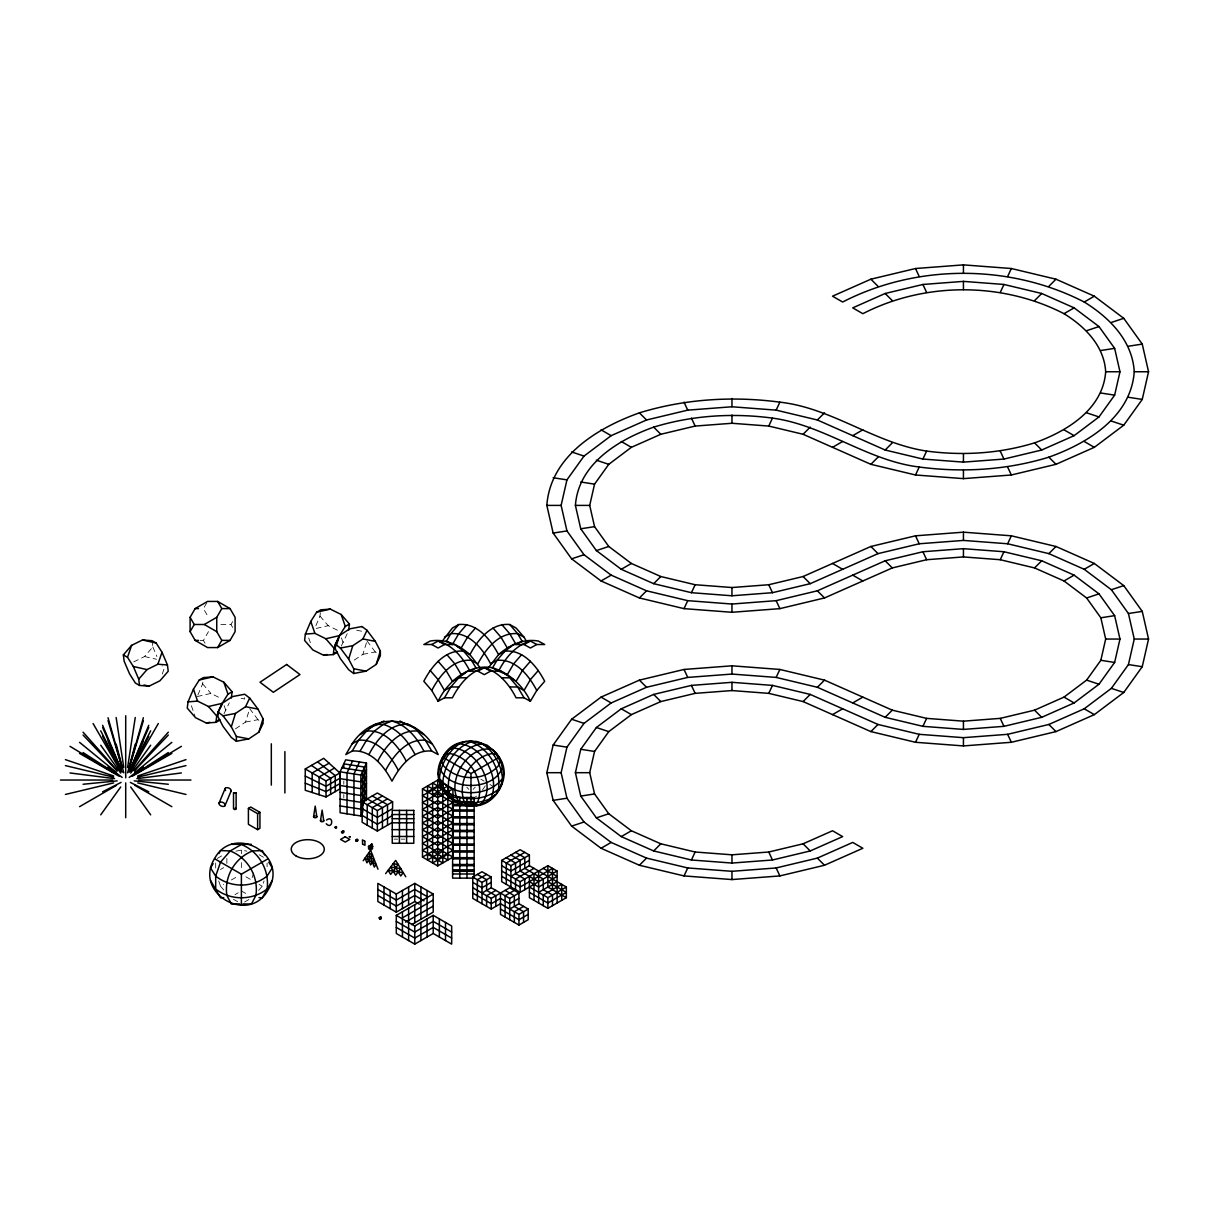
<?xml version="1.0" encoding="UTF-8"?>
<svg xmlns="http://www.w3.org/2000/svg" width="1209" height="1209" viewBox="0 0 1209 1209"><rect width="100%" height="100%" fill="white"/><g stroke="black" fill="none" stroke-linecap="round" stroke-linejoin="round"><path stroke-width="0.75" stroke-dasharray="5 3.75" d="M197.898 694.963L202.628 683.871L203.218 679.156M315.897 625.642L319.962 616.122L320.748 609.85M235.468 728.815L245.563 722.075L249.175 710.333M354.237 660.114L362.896 654.341L366.508 642.599M253.648 872.883L251.396 879.971L244.248 875.83M162.308 673.972L164.076 668.849L162.142 665.781M258.605 890.413L262.232 886.227L264.061 880.983M223.967 713.809L229.302 702.822M341.301 646.059L347.315 633.486M206.724 602.853L203.414 608.595L208.462 617.331M200.105 640.392L203.414 640.392L208.462 631.657M220.869 624.494L230.964 624.494L232.612 621.622M482.512 789.945L485.383 785.759M133.7 661.912L144.566 656.532L152.833 646.981L152.258 642.266M473.112 789.356L475.258 787.104M472.477 799.089L476.951 795.824M217.288 858.42L223.665 854.733M220.476 869.483L223.665 867.639M218.723 880.983L220.537 886.227L223.635 884.429M231.372 879.971L238.521 875.83M234.999 894.63L238.188 892.786M244.581 902.02L249.371 899.254M316.259 628.423L328.243 625.688L339.109 631.053M197.218 696.55L210.91 693.422L220.219 698.031M362.896 654.341L375.304 651.953L379.082 654.81M245.563 722.075L257.97 719.687L263.018 723.511M235.936 851.151L241.392 850.108L246.832 851.151M394.043 839.137L397.64 839.137M401.222 839.137L404.819 839.137M356.67 630.252L361.99 631.279L361.99 626.504M241.105 698.334L244.656 699.029L244.656 694.238M144.566 656.532L156.55 659.268M480.91 779.261L484.099 781.105M489.962 784.505L492.637 786.046M259.104 854.733L263.894 857.498M259.134 884.429L262.232 886.227M241.392 890.942L247.769 894.63M233.397 899.254L238.188 902.02M466.704 787.104L468.85 789.356M319.962 616.122L328.243 625.688M202.628 683.871L210.91 693.422M220.537 886.227L225.373 891.819M367.022 640.921L375.304 651.953M249.689 708.655L257.97 719.687M230.964 624.494L232.612 627.365M203.414 640.392L205.077 643.264M152.833 646.981L156.898 656.487M341.467 637.884L343.25 643.007M308.718 638.004L310.501 643.112M224.149 705.618L225.917 710.741M191.385 705.739L194.936 715.97M343.809 780.878L343.809 784.278M343.809 794.509L343.809 797.925M267.083 863.03L267.083 866.717M241.392 850.108L241.392 853.675M241.392 862.606L241.392 870.873M226.869 858.42L226.869 865.795M215.686 863.03L215.686 868.561"/><path stroke-width="1.5" d="M362.64 844.124L362.428 839.923L364.725 841.101M362.594 844.154L364.997 845.242L364.831 841.313M231.327 698.061L232.113 691.79L223.831 682.224L212.965 676.859L203.414 677.599L199.273 679.987L193.455 689.175L188.03 701.855L187.259 708.126L195.526 717.678L206.391 723.058L215.958 722.317L220.083 719.929L216.668 720.715M215.958 722.317L216.728 716.045L222.154 703.366L227.972 694.178L232.113 691.79M348.66 630.312L349.446 624.04L341.165 614.489L330.299 609.109L320.748 609.85L316.607 612.238L310.789 621.426L305.363 634.105L304.592 640.392L312.859 649.943L323.725 655.308L333.291 654.583L337.417 652.195L334.001 652.966M333.291 654.583L334.062 648.296L339.487 635.617L345.306 626.428L349.446 624.04M439.713 767.02C448.69 718.327 523.829 746.966 499.226 789.84C476.104 829.465 416.833 788.389 445.804 752.829L454.66 745.288L465.646 741.374L476.316 741.374L487.287 745.288L496.158 752.829L501.508 762.078L503.609 773.533L501.508 784.989L496.158 794.237L487.287 801.794L476.316 805.693M127.61 767.534L135.257 717.496M313.569 816.785L315.201 806.131L316.834 816.785M320.491 820.79L322.123 810.121L323.755 820.79M233.518 792.877L236.133 792.877L236.133 808.866L234.818 809.622L233.518 808.866L233.518 792.877L236.133 792.877M439.471 768.667L438.353 773.533L440.454 784.989L445.804 794.237L454.66 801.794L465.646 805.693M546.831 505.407C550.412 456.307 597.488 427.835 639.395 412.843C684.853 398.91 732.82 395.917 779.865 402.159C832.321 407.992 874.817 443.295 926.623 451.078C962.772 455.884 999.616 453.587 1034.556 442.872C1066.746 431.356 1102.94 409.473 1105.676 371.752C1104.149 345.819 1084.972 326.626 1064.011 313.69C1002.17 281.833 924.689 281.833 862.848 313.69L852.738 307.857L885.169 293.485L922.92 284.463L963.437 281.38L1003.954 284.463L1041.705 293.485L1074.121 307.857L1098.996 326.566L1114.638 348.358L1119.972 371.752L1114.638 395.147L1098.996 416.939L1074.121 435.663L1041.705 450.02L1003.954 459.057L963.437 462.125L922.92 459.057L885.169 450.02L817.36 419.991L776.163 410.138L731.959 406.768L687.74 410.138L646.543 419.991L611.165 435.663L584.007 456.08L566.945 479.867L561.127 505.407L566.945 530.932L584.007 554.719L611.165 575.136L646.543 590.808L687.74 600.661L731.959 604.032L776.163 600.661L817.36 590.808L885.169 560.78L922.92 551.742L963.437 548.674L1003.954 551.742L1041.705 560.78L1074.121 575.136L1098.996 593.861L1114.638 615.653L1119.972 639.047L1114.638 662.441L1098.996 684.234L1074.121 702.943L1041.705 717.315L1003.954 726.337L963.437 729.42L922.92 726.337L885.169 717.315L817.36 687.271L776.163 677.418L731.959 674.063L687.74 677.418L646.543 687.271L611.165 702.943L584.007 723.375L566.945 747.162L561.127 772.687L566.945 798.212L584.007 821.999L611.165 842.431L646.543 858.103L687.74 867.956L731.959 871.311L776.163 867.956L817.36 858.103L852.738 842.431L862.848 848.265L824.508 865.251L779.865 875.921L731.959 879.563L684.037 875.921L639.395 865.251L601.054 848.265L571.63 826.125L553.148 800.358L546.831 772.687L553.148 745.031L571.63 719.249L601.054 697.109L639.395 680.138L684.037 669.454L731.959 665.811L779.865 669.454L824.508 680.138L892.302 710.167L926.623 718.373L963.437 721.168L1000.251 718.373L1034.556 710.167L1064.011 697.109L1086.619 680.108L1100.84 660.295L1105.676 639.047L1100.84 617.784L1086.619 597.987L1064.011 580.97L1034.556 567.928L1000.251 559.722L963.437 556.926L926.623 559.722L892.302 567.928L824.508 597.956L779.865 608.641L731.959 612.283L684.037 608.641L639.395 597.956L601.054 580.97L571.63 558.845L553.148 533.063L546.831 505.407L561.127 505.407M575.408 505.407C578.431 463.893 618.252 439.804 653.676 427.14C692.122 415.352 732.684 412.813 772.46 418.102C824.523 425.13 866.944 460.644 919.218 467.022C962.636 472.779 1006.901 470.029 1048.853 457.168C1087.511 443.325 1130.959 417.06 1134.254 371.752C1132.425 340.621 1109.394 317.574 1084.231 302.023C1009.968 263.774 916.906 263.774 842.643 302.023L832.533 296.19L870.873 279.203L915.515 268.519L963.437 264.877L1011.344 268.519L1055.986 279.203L1094.326 296.19L1123.75 318.315L1142.248 344.097L1148.55 371.752L1142.248 399.423L1123.75 425.19L1094.326 447.33L1055.986 464.316L1011.344 474.986L963.437 478.628L915.515 474.986L870.873 464.316L803.078 434.273L768.773 426.067L731.959 423.271L695.13 426.067L660.824 434.273L631.37 447.33L608.762 464.332L594.556 484.144L589.705 505.407L594.556 526.656L608.762 546.468L631.37 563.47L660.824 576.527L695.13 584.733L731.959 587.529L768.773 584.733L803.078 576.527L870.873 546.483L915.515 535.814L963.437 532.172L1011.344 535.814L1055.986 546.483L1094.326 563.47L1123.75 585.609L1142.248 611.376L1148.55 639.047L1142.248 666.703L1123.75 692.485L1094.326 714.625L1055.986 731.596L1011.344 742.281L963.437 745.923L915.515 742.281L870.873 731.596L803.078 701.568L768.773 693.361L731.959 690.566L695.13 693.361L660.824 701.568L631.37 714.625L608.762 731.626L594.556 751.439L589.705 772.687L594.556 793.95L608.762 813.748L631.37 830.764L660.824 843.806L695.13 852.013L731.959 854.808L768.773 852.013L803.078 843.806L832.533 830.764L842.643 836.598L810.226 850.955L772.46 859.992L731.959 863.06L691.442 859.992L653.676 850.955L621.26 836.598L596.385 817.873L580.743 796.081L575.408 772.687L580.743 749.293L596.385 727.501L621.26 708.791L653.676 694.419L691.442 685.397L731.959 682.314L772.46 685.397L810.226 694.419L878.021 724.463L919.218 734.316L963.437 737.671L1007.641 734.316L1048.853 724.463L1084.231 708.791L1111.373 688.359L1128.435 664.572L1134.254 639.047L1128.435 613.522L1111.373 589.735L1084.231 569.303L1048.853 553.631L1007.641 543.778L963.437 540.423L919.218 543.778L878.021 553.631L810.226 583.675L772.46 592.697L731.959 595.78L691.442 592.697L653.676 583.675L621.26 569.303L596.385 550.594L580.743 528.786L575.408 505.407L589.705 505.407M127.61 772.853L135.257 744.124M129.227 767.579L143.357 717.753M129.227 768.153L143.357 720.624M221.111 706.721L222.154 703.366L232.234 696.641L244.656 694.238L249.689 698.061L257.97 709.094L263.018 718.735L263.018 723.511L258.877 732.155L248.782 738.88L236.375 741.268L231.327 737.46L223.06 726.413L218.013 716.786L218.013 712.01L222.154 703.366L208.462 706.494L197.581 701.114L188.03 701.855M236.375 741.268L236.375 736.493L231.327 726.851L235.468 713.431L245.563 706.706L249.689 698.061M258.877 732.155L263.018 718.735M336.374 645.682L339.487 635.617L349.567 628.892L361.99 626.504L367.022 630.312L375.304 641.344L380.351 650.986L380.351 655.762L376.211 664.406L366.115 671.131L353.708 673.519L348.66 669.71L340.394 658.678L335.346 649.037L335.346 644.261L339.487 635.617L325.795 638.745L314.914 633.365L305.363 634.105M353.708 673.519L353.708 668.743L348.66 659.101L352.801 645.682L362.896 638.957L367.022 630.312M376.211 664.406L380.351 650.986M139.519 685.427L138.733 679.156L133.322 666.476L127.504 657.288L131.63 645.334L142.511 639.969L152.062 640.71L156.203 643.097L162.021 652.286L167.446 664.965L168.217 671.237L159.951 680.788L149.07 686.168L139.519 685.427L135.378 683.04L129.559 673.851L124.134 661.172L123.363 654.9L131.63 645.334M138.733 679.156L147.014 669.605L157.88 664.225L162.021 652.286M218.995 803.229L225.191 788.389M224.965 805.738A3.264 1.98 22.6 0 0 221.64 802.081A3.264 1.98 22.6 0 0 219.645 804.922A3.264 1.98 22.6 0 0 224.965 805.738L231.161 790.882M130.315 769.09L148.767 725.294M444.126 758.028L449.31 749.565L453.904 748.159L459.45 743.807C482.844 746.301 500.496 776.888 490.96 798.393C478.522 804.257 463.425 804.257 451.002 798.393C441.466 776.888 459.118 746.301 482.512 743.807C493.801 751.65 501.357 764.723 502.491 778.415C488.632 797.426 453.33 797.426 439.471 778.415C440.288 766.959 445.955 756.305 453.904 748.159C477.207 750.23 497.806 785.518 480.91 804.287L470.981 806.146L461.052 804.287C443.235 785.291 467.278 743.641 492.637 749.565L499.226 757.227L502.566 766.763C495.025 791.683 446.937 791.683 439.396 766.763L442.736 757.227L445.592 754.582L449.31 753.434C471.011 757.015 485.308 781.785 477.555 802.353L474.699 804.998L467.248 804.998L464.392 802.353C456.654 781.785 470.951 757.015 492.637 753.434L496.37 754.582L500.088 761.035L499.226 764.829C485.277 781.83 456.685 781.83 442.736 764.829L441.874 761.035L444.126 758.028L470.981 773.533L497.836 758.028M502.566 780.319L499.226 789.84L496.37 792.5M214.522 858.677C193.123 893.103 249.13 925.444 268.247 889.688C289.646 855.262 233.639 822.921 214.522 858.677L241.392 874.183L268.247 858.677M130.315 769.529L148.767 727.486M129.227 772.234L143.357 741.011M341.951 767.821L362.745 771.04L362.745 811.964L360.887 815.969L340.092 812.75L340.092 771.826L345.668 759.826L366.463 763.045L366.463 800.554M352.605 760.899L347.028 772.899L347.028 813.823M359.526 761.972L353.965 773.972L353.965 814.896M360.887 815.969L360.887 775.045L366.463 763.045M366.463 769.861L360.887 781.86L340.092 778.656M366.463 776.677L360.887 788.691L340.092 785.472M366.463 783.492L360.887 795.507L340.092 792.288M366.463 790.323L360.887 802.323L340.092 799.104M366.463 797.139L360.887 809.153L340.092 805.935M684.037 608.641L687.74 600.661M691.442 592.697L695.13 584.733M768.773 426.067L772.46 418.102M776.163 410.138L779.865 402.159M684.037 875.921L687.74 867.956M691.442 859.992L695.13 852.013M768.773 693.361L772.46 685.397M776.163 677.418L779.865 669.454M915.515 474.986L919.218 467.022M922.92 459.057L926.623 451.078M1000.251 292.427L1003.954 284.463M1007.641 276.483L1011.344 268.519M915.515 742.281L919.218 734.316M922.92 726.337L926.623 718.373M1000.251 559.722L1003.954 551.742M1007.641 543.778L1011.344 535.814M130.693 770.193L150.672 730.81M130.315 771.297L148.767 736.326M218.92 853.494L220.537 850.577L230.209 850.955C247.981 857.937 258.756 876.585 255.9 895.476L251.396 904.045L243.054 903.894M190.1 617.331L195.148 608.595L207.555 601.432L217.65 601.432L230.058 608.595L235.105 617.331L235.105 631.657L230.058 640.392L217.65 647.571L207.555 647.571L195.148 640.392L190.1 631.657L190.1 617.331L194.241 624.494L204.321 624.494L216.743 617.331L221.776 608.595L230.058 608.595M190.1 631.657L194.241 624.494M132.219 768.728L158.334 723.526M217.65 647.571L221.776 640.392L216.743 631.657L216.743 617.331M352.197 743.731L345.834 754.567L352.197 751.076C370.77 749.293 384.25 766.385 391.973 781.195C399.695 766.385 413.176 749.293 431.749 751.076L438.111 754.567C422.092 717.209 375.803 708.021 352.197 743.731L358.544 740.256L366.493 731.082L375.258 724.433L383.208 724.433L391.973 720.957C406.768 725.158 417.045 737.883 423.815 751.076M352.197 751.076L358.544 740.256C377.117 738.472 390.598 755.565 398.335 770.375M360.131 751.076L366.493 740.256L374.427 731.082L383.208 724.433C398.003 728.634 408.279 741.374 415.05 754.567M368.896 754.567C376.634 739.757 390.114 722.65 408.687 724.433L423.815 734.573M441.738 641.828L452.408 628.015L458.77 624.524C477.343 622.741 490.824 639.848 498.546 654.643L487.877 668.456M446.287 641.435L450.821 633.697L458.77 624.524M480.623 668.456L469.953 654.643L463.591 651.167C445.018 649.384 431.537 666.476 423.815 681.287L431.749 690.46L438.111 701.28L444.474 697.805L452.408 697.805C459.178 684.611 469.455 671.872 484.25 667.67C499.045 671.872 509.321 684.611 516.092 697.805L524.041 697.805L530.388 701.28L536.751 690.46L544.685 681.287C536.962 666.476 523.482 649.384 504.909 651.167L498.546 654.643C509.442 644.941 523.452 638.397 538.337 641.042L544.685 644.518L536.751 644.518L530.388 648.009L524.041 644.518L513.674 644.518L504.909 651.167L496.959 660.341L492.426 668.063M377.676 761.202C385.399 746.391 398.879 729.299 417.453 731.082L425.402 740.256L431.749 751.076M452.408 644.518L458.77 633.697L466.704 624.524M431.749 690.46C439.487 675.65 452.967 658.557 471.54 660.341L477.887 663.817C485.625 649.006 499.105 631.914 517.679 633.697L524.041 637.188L526.761 641.828M385.611 770.375C393.348 755.565 406.828 738.472 425.402 740.256L431.749 743.731M438.111 701.28C447.708 681.181 468.744 663.771 492.199 667.67C509.049 672.839 522.893 685.412 530.388 701.28M444.474 697.805L450.821 686.969L458.77 677.796L467.535 671.161L477.887 671.161L484.25 674.652L490.612 671.161L500.964 671.161L516.092 681.287L522.454 670.466L530.388 661.293M213.101 863.634L210.517 867.926L215.686 876.102C230.617 888.026 252.152 888.026 267.083 876.102L272.252 867.926L268.806 862.198M272.252 880.439L262.232 897.788L259.013 897.652M363.229 860.717L370.604 850.214L377.994 869.241M100.725 814.836L120.704 786.999M130.693 773.08L150.672 745.228M494.511 794.993L492.637 797.502L489.585 798.454M385.611 873.639L395.691 860.43L405.771 876.767M475.485 628.015L467.535 637.188L461.188 648.009L457.667 646.619M521.623 654.643L513.674 663.817L507.327 674.652L498.546 671.161C505.317 657.968 515.593 645.243 530.388 641.042L536.751 644.518M538.337 670.466L530.388 679.624L524.041 690.46L517.679 686.969L509.73 677.796L501.795 677.796M134.229 770.465L168.323 732.17M134.229 771.04L168.323 735.042M639.395 597.956L646.543 590.808M653.676 583.675L660.824 576.527M803.078 434.273L810.226 427.14M817.36 419.991L824.508 412.843M870.873 464.316L878.021 457.168M885.169 450.02L892.302 442.872M1034.556 300.633L1041.705 293.485M1048.853 286.337L1055.986 279.203M639.395 865.251L646.543 858.103M653.676 850.955L660.824 843.806M803.078 701.568L810.226 694.419M817.36 687.271L824.508 680.138M870.873 731.596L878.021 724.463M885.169 717.315L892.302 710.167M1034.556 567.928L1041.705 560.78M1048.853 553.631L1055.986 546.483M326.536 820.05C334.122 814.413 332.807 830.553 326.218 823.752M134.924 772.506L171.844 742.356M371.858 844.517L368.352 846.693L370.574 845.378M369.501 845.65L370.71 847.993L372.871 846.753L371.647 844.396L370.438 845.348L371.647 844.562L372.538 848.748L370.574 849.897L368.609 848.748L368.609 846.527M524.041 637.188L516.092 628.015L509.73 624.524C491.156 622.741 477.676 639.848 469.953 654.643C459.057 644.941 445.048 638.397 430.177 641.042L423.815 644.518L431.749 644.518L438.111 648.009L444.474 644.518L454.826 644.518L463.591 651.167L471.54 660.341L476.074 668.063M129.227 777.417L143.357 766.974M134.229 774.546L168.323 752.557M136.844 773.292L181.395 746.331M79.567 806.675L116.472 785.366M132.219 776.269L171.844 753.403M601.054 580.97L611.165 575.136M621.26 569.303L631.37 563.47M832.533 447.33L842.643 441.497M852.738 435.663L862.848 429.83M1064.011 313.69L1074.121 307.857M1084.231 302.023L1094.326 296.19M305.257 768.969L323.71 758.315L339.865 772.959L339.865 788.948L326.022 796.943L305.257 790.278L305.257 768.969L326.022 780.954L339.865 772.959M248.404 808.353L250.701 807.007L259.935 812.342L259.935 828.331L257.623 829.661L248.404 824.326L248.404 808.353L257.623 813.672L259.935 812.342M329.105 763.196L312.179 772.959L312.179 792.5M334.485 768.078L319.1 776.964L319.1 794.721M339.865 778.294L326.022 786.288L305.257 776.072M339.865 783.613L326.022 791.608L305.257 783.175M392.593 822.256L377.359 831.051L362.141 822.256L362.141 801.794L377.359 793.013L392.593 801.794L392.593 808.625L377.359 817.405L362.141 808.625M382.437 795.945L367.219 804.726L367.219 825.188M387.515 798.862L372.296 807.657L372.296 828.12M362.141 801.794L377.359 810.589L392.593 801.794M422.485 788.903L437.718 780.122L452.937 788.903L452.937 857.105L437.718 865.886L422.485 857.105L422.485 788.903L437.718 797.698L452.937 788.903M427.563 791.835L442.796 783.039C443.794 765.841 454.297 747.903 470.981 741.903C489.222 748.734 501.584 770.133 498.38 789.356C483.328 801.733 458.619 801.733 443.582 789.356L442.721 782.948L442.796 862.954L427.563 854.174M392.593 815.44L377.359 824.236L362.141 815.44M432.641 794.766L447.859 785.971L447.859 860.037L432.641 851.242M357.018 839.424C357.26 844.199 355.522 837.489 357.652 839.696C358.514 842.643 354.766 837.943 355.899 840.708M356.821 840.179L357.562 840.814L357.652 839.696M357.018 840.497L356.277 840.92L357.199 839.53L356.459 841.026L356.459 839.968M371.405 844.366C373.097 843.141 372.191 847.977 371.405 845.303L371.405 844.366L371.405 845.303M369.002 847.721L370.181 846.255L370.271 847.101M370.271 846.3L369.002 846.92M369.093 847.781L370.03 847.872L370.03 849.474M370.03 847.872L369.244 847.524L369.349 849.066M372.538 846.527L370.574 847.66L370.574 849.897M371.858 848.355L371.752 847.509L371.269 848.688M422.485 857.105L437.718 848.31L452.937 857.105M442.796 851.242L427.563 860.037L427.563 785.971L442.796 794.766M447.859 854.174L432.641 862.954L432.641 783.039L447.859 791.835M419.372 904.166L414.763 901.506L396.295 912.16L377.843 901.506L377.843 883.386L396.295 894.04L414.763 883.386L433.215 894.04L433.215 912.16L411.68 924.583M379.43 917.525L381.273 918.598L381.273 917.525C379.006 915.349 381.696 920.774 379.43 918.598L379.43 917.525L379.43 918.598M380.442 918.009L381.183 918.644L381.273 917.525M396.295 915.349L414.763 926.003L433.215 915.349L451.667 926.003L451.667 944.123L433.215 933.469L414.763 944.123L396.295 933.469L396.295 915.349L433.215 894.04M433.215 900.085L402.446 917.843L402.446 911.798M500.45 893.058L500.496 914.397L518.948 925.051L528.182 919.717L528.182 909.062L518.948 914.397L500.496 903.727L491.217 909.032L472.764 898.378L472.764 877.069L481.998 871.734L491.217 877.069L491.217 887.723L481.998 893.058M557.107 903.017L557.107 871.054L520.142 892.333L501.69 881.678L501.69 860.37L520.142 849.715L529.376 855.035L529.376 865.689L566.341 887.028L566.341 897.683L547.873 908.337L529.421 897.683L529.376 876.344M486.607 874.409L477.374 879.729L477.374 901.037M524.766 852.375L506.314 863.03L506.314 884.338M405.529 922.104L433.215 906.115M472.764 877.069L481.998 882.404L491.217 877.069M501.69 860.37L510.923 865.689L529.376 855.035M491.217 882.404L481.998 887.723L472.764 882.404M529.376 860.37L510.923 871.024L501.69 865.689M510.923 876.344L529.376 865.689M495.826 890.383L486.607 895.718L486.607 906.372M533.985 868.364L515.533 879.019L515.533 889.673M472.764 887.723L491.217 898.378L509.714 887.754L518.948 893.073L518.948 903.727L509.714 909.062M501.69 871.024L520.142 881.678L547.873 865.72L557.107 871.054M514.339 890.413L505.105 895.748L505.105 917.057M491.217 887.723L509.714 898.408L518.948 893.073M601.054 848.265L611.165 842.431M621.26 836.598L631.37 830.764M832.533 714.625L842.643 708.791M852.738 702.943L862.848 697.109M1064.011 580.97L1074.121 575.136M1084.231 569.303L1094.326 563.47M518.948 898.408L509.714 903.727L500.496 898.408L491.217 903.712L472.764 893.058M538.655 892.363L557.107 881.709M523.557 906.402L514.339 911.722L514.339 922.376M529.421 887.028L547.873 897.683L566.341 887.028M528.182 914.397L518.948 919.717L500.496 909.062M444.474 637.188L450.821 633.697C469.394 631.914 482.875 649.006 490.612 663.817L496.959 660.341C515.533 658.557 529.013 675.65 536.751 690.46M431.749 644.518L438.111 641.042C452.907 645.243 463.183 657.968 469.953 671.161M517.679 643.656L522.454 641.042M471.54 670.285L476.316 667.67M379.263 723.571L384.039 720.957M360.131 734.573L366.493 731.082C385.067 729.299 398.547 746.391 406.269 761.202M524.041 644.518L530.388 641.042M477.887 671.161L484.25 667.67L490.612 671.161M102.629 791.804L121.081 782.389M451.002 748.688L454.267 747.374M510.833 646.619L507.327 648.009L500.964 637.188L493.03 628.015M464.694 673.247L461.188 674.652L454.826 663.817L446.892 654.643M368.896 727.924L377.676 724.433M137.75 775.951L185.99 759.645M1086.619 330.692L1098.996 326.566M1111.373 322.44L1123.75 318.315M571.63 558.845L584.007 554.719M596.385 550.594L608.762 546.468M1086.619 597.987L1098.996 593.861M1111.373 589.735L1123.75 585.609M571.63 826.125L584.007 821.999M596.385 817.873L608.762 813.748M468.503 741.691L470.981 740.921L473.46 741.691M65.422 794.449L113.646 782.918M137.75 777.145L185.99 765.614M316.607 612.238L330.299 609.109M199.273 679.987L212.965 676.859M323.725 655.308L327.155 654.537M206.391 723.058L209.822 722.272M335.346 644.261L340.394 648.069L352.801 645.682M218.013 712.01L223.06 715.819L235.468 713.431M1100.84 350.504L1114.638 348.358M1128.435 346.227L1142.248 344.097M553.148 533.063L566.945 530.932M580.743 528.786L594.556 526.656M1100.84 617.784L1114.638 615.653M1128.435 613.522L1142.248 611.376M553.148 800.358L566.945 798.212M580.743 796.081L594.556 793.95M136.844 778.626L181.395 772.959M461.052 742.794L464.15 742.432M83.073 784.263L117.182 780.878M223.756 897.652L220.537 897.788L210.517 880.439M251.396 844.32L231.372 844.32M239.714 903.894L231.372 904.045L226.869 895.476C224.013 876.585 234.788 857.937 252.575 850.955L262.232 850.577L264.665 854.959M1105.676 371.752L1119.972 371.752M1134.254 371.752L1148.55 371.752M195.148 608.595L198.457 608.595M1105.676 639.047L1119.972 639.047M1134.254 639.047L1148.55 639.047M195.148 640.392L198.457 640.392M221.776 640.392L230.058 640.392M466.704 677.796L458.77 677.796L452.408 681.287L446.045 670.466L438.111 661.293M458.77 686.969L450.821 686.969L444.474 690.46L438.111 679.624L430.177 670.466M509.73 686.969L517.679 686.969L524.041 697.805M546.831 772.687L561.127 772.687M575.408 772.687L589.705 772.687M60.45 780.032L112.649 780.032M138.748 780.032L190.946 780.032M452.604 801.643L474.14 801.643M452.604 804.317L474.14 804.317M452.604 805.783L474.14 805.783M452.604 809.939L474.14 809.939M452.604 811.133L474.14 811.133M392.245 814.534L413.78 814.534M452.604 816.755L474.14 816.755M452.604 817.964L474.14 817.964M392.245 818.689L413.78 818.689M392.245 822.83L413.78 822.83M452.604 823.571L474.14 823.571M452.604 824.78L474.14 824.78M392.245 829.646L413.78 829.646M452.604 830.387L474.14 830.387M452.604 831.596L474.14 831.596M392.245 836.462L413.78 836.462M452.604 837.217L474.14 837.217M452.604 838.411L474.14 838.411M452.604 844.033L474.14 844.033M452.604 845.242L474.14 845.242M452.604 850.849L474.14 850.849M452.604 852.058L474.14 852.058M452.604 857.665L474.14 857.665M452.604 858.874L474.14 858.874M452.604 864.495L474.14 864.495M452.604 865.689L474.14 865.689M452.604 869.845L474.14 869.845M452.604 871.311L474.14 871.311M452.604 873.986L474.14 873.986M474.14 878.127L452.604 878.127L452.604 797.502L474.14 797.502L474.14 876.752M157.88 664.225L167.446 664.965M134.229 780.878L168.323 784.263M476.255 742.25L480.91 742.794M70.001 772.959L114.568 778.626M1100.84 393.016L1114.638 395.147M1128.435 397.277L1142.248 399.423M553.148 477.736L566.945 479.867M580.743 482.013L594.556 484.144M1100.84 660.295L1114.638 662.441M1128.435 664.572L1142.248 666.703M553.148 745.031L566.945 747.162M580.743 749.293L594.556 751.439M340.092 771.826L360.887 775.045M362.896 638.957L375.304 641.344M353.708 668.743L366.115 671.131M245.563 706.706L257.97 709.094M236.375 736.493L248.782 738.88M142.511 639.969L156.203 643.097M133.322 666.476L147.014 669.605M143.947 684.989L149.07 686.168M65.422 765.614L113.646 777.145M137.75 782.918L185.99 794.449M235.166 808.141L236.133 808.866M1086.619 412.813L1098.996 416.939M1111.373 421.064L1123.75 425.19M571.63 451.954L584.007 456.08M596.385 460.206L608.762 464.332M1086.619 680.108L1098.996 684.234M1111.373 688.359L1123.75 692.485M571.63 719.249L584.007 723.375M596.385 727.501L608.762 731.626M65.422 759.645L113.646 775.951M406.269 724.433L415.05 727.924M130.315 782.389L148.767 791.804M446.045 641.042L450.821 643.656M492.199 667.67L496.959 670.285M438.111 641.042L444.474 644.518M399.907 720.957L404.683 723.571M1064.011 429.83L1074.121 435.663M1084.231 441.497L1094.326 447.33M601.054 429.83L611.165 435.663M621.26 441.497L631.37 447.33M832.533 563.47L842.643 569.303M852.738 575.136L862.848 580.97M1064.011 697.109L1074.121 702.943M1084.231 708.791L1094.326 714.625M601.054 697.109L611.165 702.943M621.26 708.791L631.37 714.625M204.321 624.494L216.743 631.657M515.533 852.375L524.766 857.71L524.766 868.364L543.264 879.034L543.264 889.703L552.498 895.023L552.498 905.677M543.264 868.379L557.107 876.374L538.655 887.028L529.421 881.709M510.923 855.035L520.142 860.37L520.142 871.024L538.655 881.709M506.314 857.71L515.533 863.03L515.533 873.684L524.766 879.019L524.766 889.673M547.873 881.709L566.341 892.363L547.873 903.017L529.421 892.363M566.341 897.683L547.873 887.028L547.873 865.72M372.296 795.945L387.515 804.726L387.515 825.188M123.363 654.9L127.504 657.288M367.219 798.862L382.437 807.657L382.437 828.12M501.69 876.344L520.142 887.013L552.498 868.379L552.498 889.703M477.374 874.409L486.607 879.729L486.607 890.383L495.826 895.718L495.826 906.372M505.105 890.413L514.339 895.748L514.339 906.402L523.557 911.722L523.557 922.376M518.948 903.727L528.182 909.062M355.809 840.769L356.821 841.237M427.064 896.534L414.763 889.416L396.295 900.085L377.843 889.416M423.981 900.796L414.763 895.461L396.295 906.115L377.843 895.461M451.667 932.048L433.215 921.394L414.763 932.048L396.295 921.394M451.667 938.078L433.215 927.424L414.763 938.078L396.295 927.424M79.567 753.403L119.177 776.269M134.924 785.366L171.844 806.675M70.001 746.331L114.568 773.292M83.073 752.557L117.182 774.546M311.408 765.418L330.631 778.294L330.631 794.268M108.039 766.974L122.169 777.417M317.559 761.866L335.256 775.634L335.256 791.608M79.567 742.356L116.472 772.506M445.592 792.5L442.736 789.84L442.162 787.316M870.873 279.203L878.021 286.337M885.169 293.485L892.302 300.633M1034.556 442.872L1041.705 450.02M1048.853 457.168L1055.986 464.316M870.873 546.483L878.021 553.631M885.169 560.78L892.302 567.928M1034.556 710.167L1041.705 717.315M1048.853 724.463L1055.986 731.596M639.395 412.843L646.543 419.991M653.676 427.14L660.824 434.273M803.078 576.527L810.226 583.675M817.36 590.808L824.508 597.956M639.395 680.138L646.543 687.271M653.676 694.419L660.824 701.568M803.078 843.806L810.226 850.955M817.36 858.103L824.508 865.251M83.073 735.042L117.182 771.04M83.073 732.17L117.182 770.465M509.73 624.524L517.679 633.697L522.212 641.435M501.795 624.524L509.73 633.697L516.092 644.518M325.795 638.745L334.062 648.296M208.462 706.494L216.728 716.045M340.394 648.069L348.66 659.101M223.06 715.819L231.327 726.851M447.451 794.993L449.31 797.502M100.725 745.228L120.704 773.08M130.693 786.999L150.672 814.836M217.65 601.432L221.776 608.595M93.078 723.526L119.177 768.728M102.629 736.326L121.081 771.297M100.725 730.81L120.704 770.193M915.515 268.519L919.218 276.483M922.92 284.463L926.623 292.427M1000.251 451.078L1003.954 459.057M1007.641 467.022L1011.344 474.986M915.515 535.814L919.218 543.778M922.92 551.742L926.623 559.722M1000.251 718.373L1003.954 726.337M1007.641 734.316L1011.344 742.281M684.037 402.159L687.74 410.138M691.442 418.102L695.13 426.067M768.773 584.733L772.46 592.697M776.163 600.661L779.865 608.641M684.037 669.454L687.74 677.418M691.442 685.397L695.13 693.361M768.773 852.013L772.46 859.992M776.163 867.956L779.865 875.921M108.039 741.011L122.169 772.234M102.629 727.486L121.081 769.529M439.396 780.319L441.874 786.046M102.629 725.294L121.081 769.09M341.165 614.489L345.306 626.428M310.789 621.426L314.914 633.365M223.831 682.224L227.972 694.178M193.455 689.175L197.581 701.114M108.039 720.624L122.169 768.153M108.039 717.753L122.169 767.579M116.14 744.124L123.786 772.853M116.14 717.496L123.786 767.534M963.437 264.877L963.437 273.128M963.437 281.38L963.437 289.631M963.437 453.874L963.437 462.125M963.437 470.377L963.437 478.628M963.437 532.172L963.437 540.423M963.437 548.674L963.437 556.926M963.437 721.168L963.437 729.42M963.437 737.671L963.437 745.923M731.959 398.517L731.959 406.768M731.959 415.019L731.959 423.271M731.959 587.529L731.959 595.78M731.959 604.032L731.959 612.283M731.959 665.811L731.959 674.063M731.959 682.314L731.959 690.566M731.959 854.808L731.959 863.06M731.959 871.311L731.959 879.563M561.717 900.357L561.717 884.368L543.264 895.023L543.264 905.677M547.873 897.683L547.873 908.337M538.609 871.024L538.655 903.017M533.985 873.684L534.03 900.357M520.142 881.678L520.142 892.333M518.948 914.397L518.948 925.051M510.923 865.689L510.923 887.013M509.714 898.408L509.714 919.717M491.217 898.378L491.217 909.032M481.998 882.404L481.998 903.712M470.981 773.533L470.981 804.544M466.961 797.502L466.961 878.127M459.783 797.502L459.783 878.127M445.517 922.452L445.517 940.572M439.366 918.9L439.366 937.02M437.718 780.122L437.718 865.886M433.215 915.349L433.215 933.469M427.064 890.489L427.064 915.712M427.064 918.9L427.064 937.02M420.913 886.938L420.913 919.263M420.913 922.452L420.913 940.572M414.763 883.386L414.763 901.506M414.763 904.695L414.763 922.815M414.763 926.003L414.763 944.123M408.612 886.938L408.612 905.057M408.612 908.246L408.612 940.572M406.602 810.393L406.602 843.278M402.446 890.489L402.446 908.609M402.446 918.9L402.446 937.02M399.423 810.393L399.423 843.278M396.295 894.04L396.295 912.16M390.144 890.489L390.144 908.609M383.994 886.938L383.994 905.057M377.359 810.589L377.359 831.051M371.858 844.094L371.858 846.194M371.465 847.675L371.465 848.476M364.604 801.144L364.604 767.05L343.809 763.831L343.809 767.231M326.022 780.954L326.022 796.943M284.886 751.62L284.886 792.968M271.315 743.792L271.315 785.125M257.623 813.672L257.623 829.661M241.392 874.183L241.392 905.193M125.706 715.728L125.706 777.825M125.706 782.918L125.706 817.707M323.287 820.125A1.632 0.937 0 0 1 323.287 821.455A1.632 0.937 0 0 1 320.974 821.455A1.632 0.937 0 0 1 320.974 820.125M316.017 815.969A1.632 0.937 0 0 1 316.365 817.45A1.632 0.937 0 0 1 313.796 817.254A1.632 0.937 0 0 1 314.778 815.879M225.645 790.55A3.264 1.98 22.6 0 1 225.947 787.83A3.264 1.98 22.6 0 1 230.148 788.842A3.264 1.98 22.6 0 1 230.571 791.729M335.029 827.243C336.344 830.885 337.825 824.493 335.029 827.243M341.482 832.034C342.631 835.646 344.459 829.495 341.512 831.898M342.404 831.505C343.688 835.162 345.29 828.739 342.404 831.505M349.341 836.688L350.308 836.764L349.341 836.688M220.537 862.138L215.686 876.102L215.686 889.023C230.511 900.675 252.258 900.675 267.083 889.023C269.758 870.359 258.892 851.514 241.392 844.502L230.209 850.955L220.537 862.138M372.463 854.975L366.916 862.848L365.073 858.088L376.15 864.495L374.306 867.11L368.76 852.844L372.463 854.975M374.306 859.735L370.604 864.979L366.916 855.473L374.306 859.735M398.214 864.511L390.643 874.424L388.134 870.344L403.247 872.686L400.738 875.981L393.167 863.74L398.214 864.511M400.738 868.591L395.691 875.195L390.643 867.034L400.738 868.591M286.654 664.482L260.011 682.239L273.34 692.304L299.968 674.546L286.654 664.482M345.2 836.764L340.59 839.424L345.2 842.099L349.809 839.424L345.2 836.764M437.718 786.938L422.485 795.718L437.718 804.514L452.937 795.718L437.718 786.938M437.718 793.754L422.485 802.549L437.718 811.33L452.937 802.549L437.718 793.754M437.718 800.57L422.485 809.365L437.718 818.161L452.937 809.365L437.718 800.57M437.718 807.4L422.485 816.181L437.718 824.976L452.937 816.181L437.718 807.4M437.718 814.216L422.485 822.997L437.718 831.792L452.937 822.997L437.718 814.216M437.718 821.032L422.485 829.827L437.718 838.608L452.937 829.827L437.718 821.032M437.718 827.848L422.485 836.643L437.718 845.439L452.937 836.643L437.718 827.848M437.718 834.678L422.485 843.459L437.718 852.254L452.937 843.459L437.718 834.678M437.718 841.494L422.485 850.275L437.718 859.07L452.937 850.275L437.718 841.494M380.623 917.253L379.898 918.749L380.623 917.253M380.82 917.374L380.079 918.855L380.82 917.374M413.78 810.393L392.245 810.393L392.245 843.278L413.78 843.278L413.78 810.393M296.084 855.972A16.518 9.536 0 0 0 323.71 851.695A16.518 9.536 0 0 0 303.489 840.013A16.518 9.536 0 0 0 296.084 855.972"/></g></svg>
